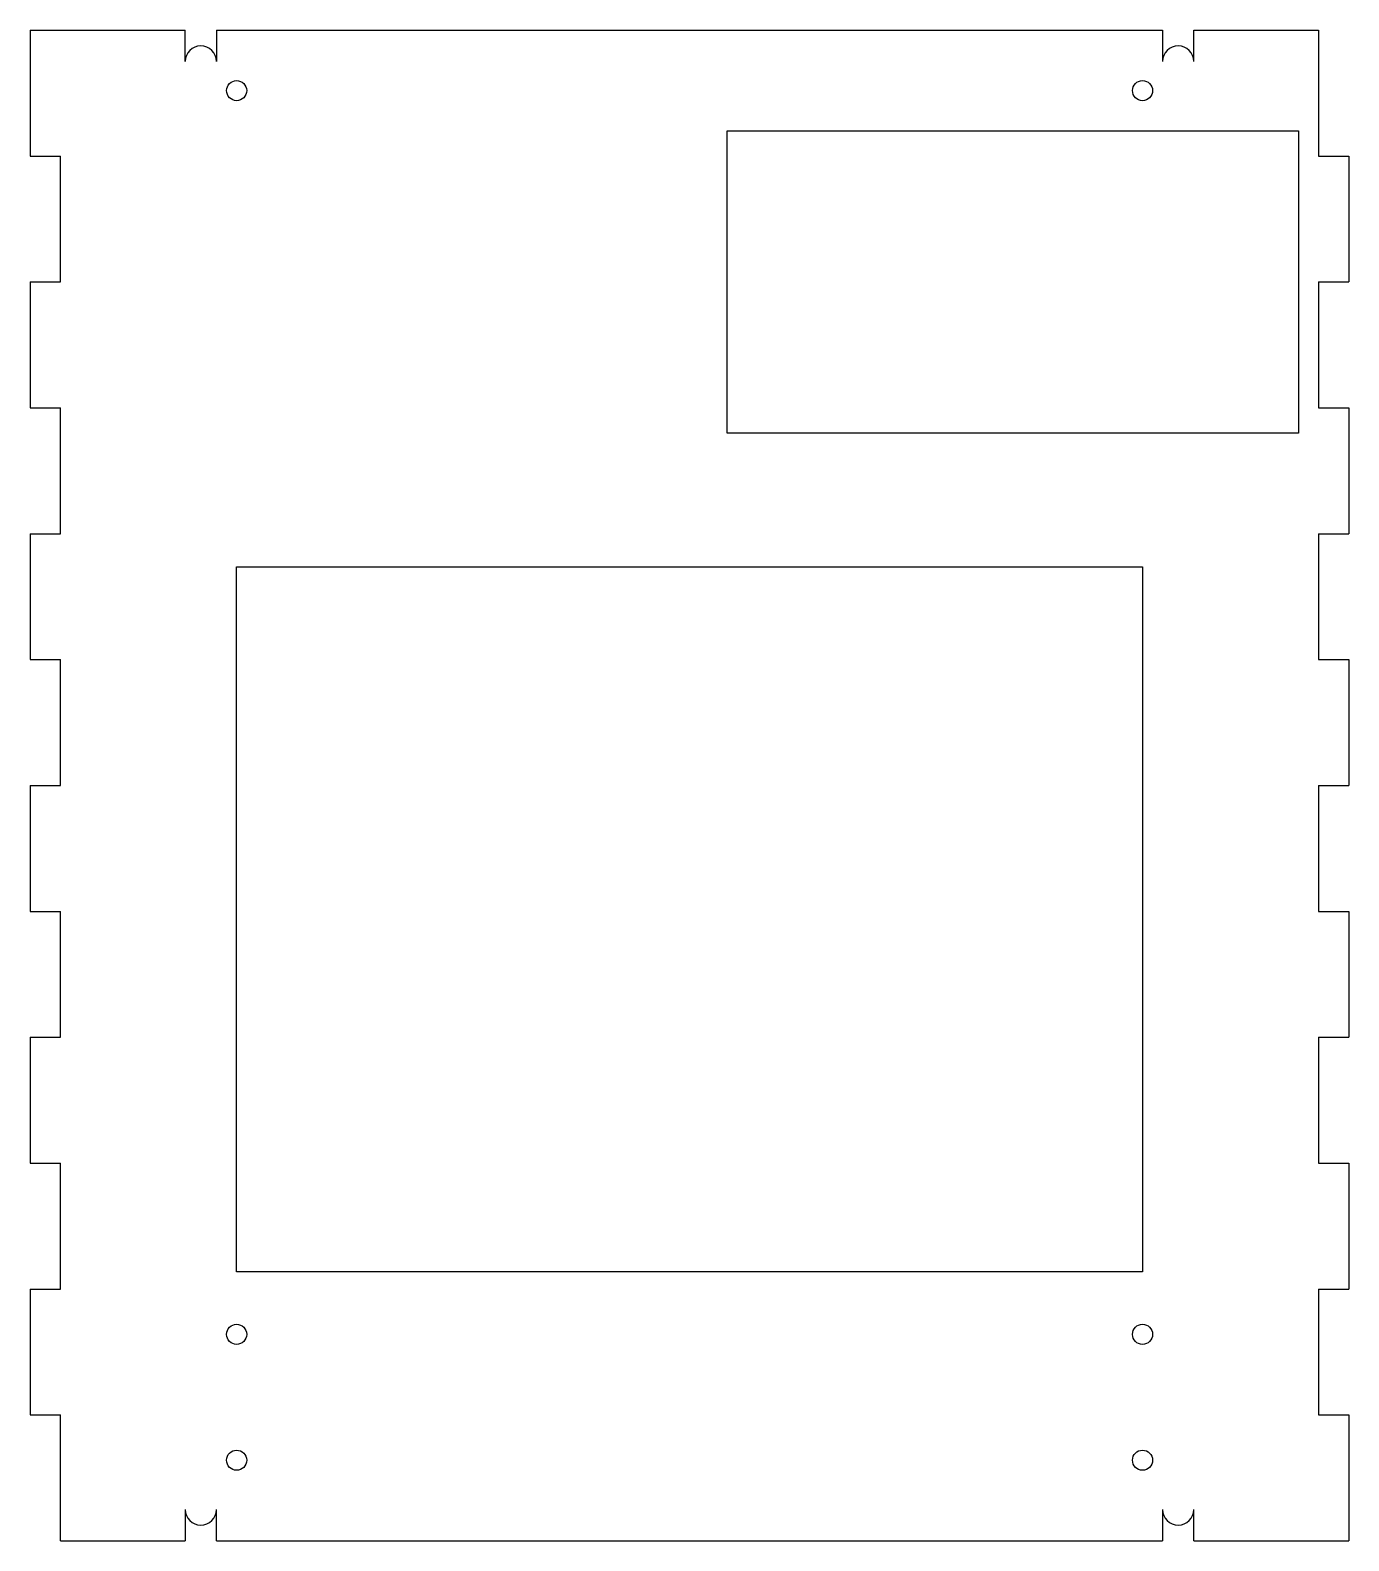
# Model space of a CAD drawing. Extents: x -6 to 256, y -300 to 0.
import ezdxf

# ---------------------------------------------------------------- set-up
doc = ezdxf.new("R2010")
doc.units = 0
doc.layers.get('0').update_dxf_attribs({"linetype": 'continuous'})

# ---------------------------------------------------------------- blocks, each defined once
blk = doc.blocks.new('POCKET')
at = {"color": 0}
for p, q in [((-6, 0), (-6, -25)), ((-6, 0), (24.8, 0)), ((24.8, -6.2), (24.8, 0)), ((31, 0), (31, -6.2)), ((31, 0), (219, 0)), ((219, 0), (219, -6.2)), ((225.2, -6.2), (225.2, 0)), ((225.2, 0), (250, 0)), ((250, 0), (250, -25)), ((132.5, -80), (132.5, -20)), ((132.5, -20), (246, -20)), ((246, -20), (246, -80)), ((-6, -25), (0, -25)), ((0, -50), (0, -25)), ((250, -25), (256, -25)), ((256, -25), (256, -50)), ((-6, -50), (-6, -75)), ((-6, -50), (0, -50)), ((250, -50), (250, -75)), ((250, -50), (256, -50)), ((-6, -75), (0, -75)), ((0, -100), (0, -75)), ((250, -75), (256, -75)), ((256, -75), (256, -100)), ((246, -80), (132.5, -80)), ((-6, -100), (-6, -125)), ((-6, -100), (0, -100)), ((250, -100), (250, -125)), ((250, -100), (256, -100)), ((35.0175, -106.6), (215.0175, -106.6)), ((35.0175, -246.6), (35.0175, -106.6)), ((215.0175, -106.6), (215.0175, -246.6)), ((-6, -125), (0, -125)), ((0, -150), (0, -125)), ((250, -125), (256, -125)), ((256, -125), (256, -150)), ((-6, -150), (-6, -175)), ((-6, -150), (0, -150)), ((250, -150), (250, -175)), ((250, -150), (256, -150)), ((-6, -175), (0, -175)), ((0, -200), (0, -175)), ((250, -175), (256, -175)), ((256, -175), (256, -200)), ((-6, -200), (-6, -225)), ((-6, -200), (0, -200)), ((250, -200), (250, -225)), ((250, -200), (256, -200)), ((-6, -225), (0, -225)), ((0, -250), (0, -225)), ((250, -225), (256, -225)), ((256, -225), (256, -250)), ((215.0175, -246.6), (35.0175, -246.6)), ((-6, -250), (-6, -275)), ((-6, -250), (0, -250)), ((250, -250), (250, -275)), ((250, -250), (256, -250)), ((-6, -275), (0, -275)), ((0, -300), (0, -275)), ((250, -275), (256, -275)), ((256, -275), (256, -300)), ((24.8, -293.8), (24.8, -300)), ((31, -300), (31, -293.8)), ((219, -293.8), (219, -300)), ((225.2, -300), (225.2, -293.8)), ((0, -300), (24.8, -300)), ((31, -300), (219, -300)), ((225.2, -300), (256, -300))]:
    blk.add_line(p, q, dxfattribs=at)
for centre in [(35.0175, -12), (215.0175, -12), (35.0175, -259), (215.0175, -259), (35.0175, -284), (215.0175, -284)]:
    blk.add_circle(centre, 2, dxfattribs=at)
for centre, start, end in [((27.9, -6.2), 0, -180), ((222.1, -6.2), 0, 180), ((27.9, -293.8), 180, 0), ((222.1, -293.8), -180, 0)]:
    blk.add_arc(centre, 3.1, start, end, dxfattribs=at)

msp = doc.modelspace()

# ---------------------------------------------------------------- block references
msp.add_blockref('POCKET', (0, 0))

doc.saveas('drawing.dxf')
